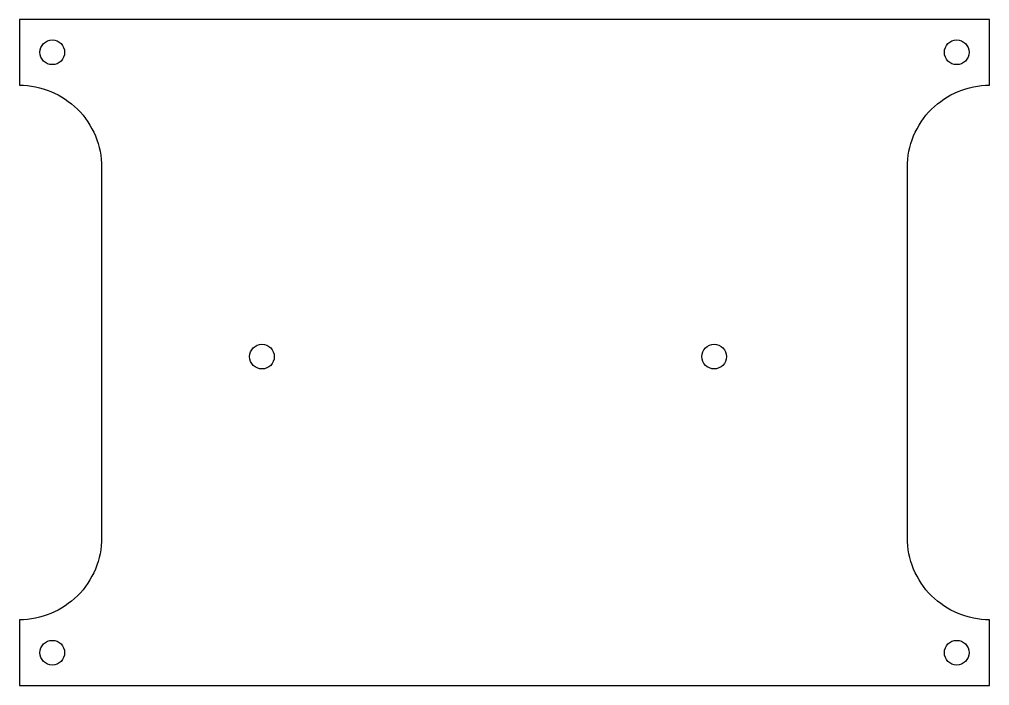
# Model space of a CAD drawing. Header units: millimetres. Extents: x -119 to -1, y -82 to -1.
import ezdxf

# ---------------------------------------------------------------- set-up
doc = ezdxf.new("R2010")
doc.units = ezdxf.units.MM
doc.layers.get('0').update_dxf_attribs({"linetype": 'CONTINUOUS'})

msp = doc.modelspace()

# ---------------------------------------------------------------- linework, layer by layer
msp.add_lwpolyline([(-11, -19, -0.414214), (-1, -9), (-1, -1), (-119, -1), (-119, -9, -0.414214), (-109, -19), (-109, -64, -0.414214), (-119, -74), (-119, -82), (-1, -82), (-1, -74, -0.414214), (-11, -64)], format="xyb", close=True)
for centre in [(-115, -5), (-5, -5), (-89.5, -42), (-34.5, -42), (-115, -78), (-5, -78)]:
    msp.add_circle(centre, 1.5)

doc.saveas('drawing.dxf')
